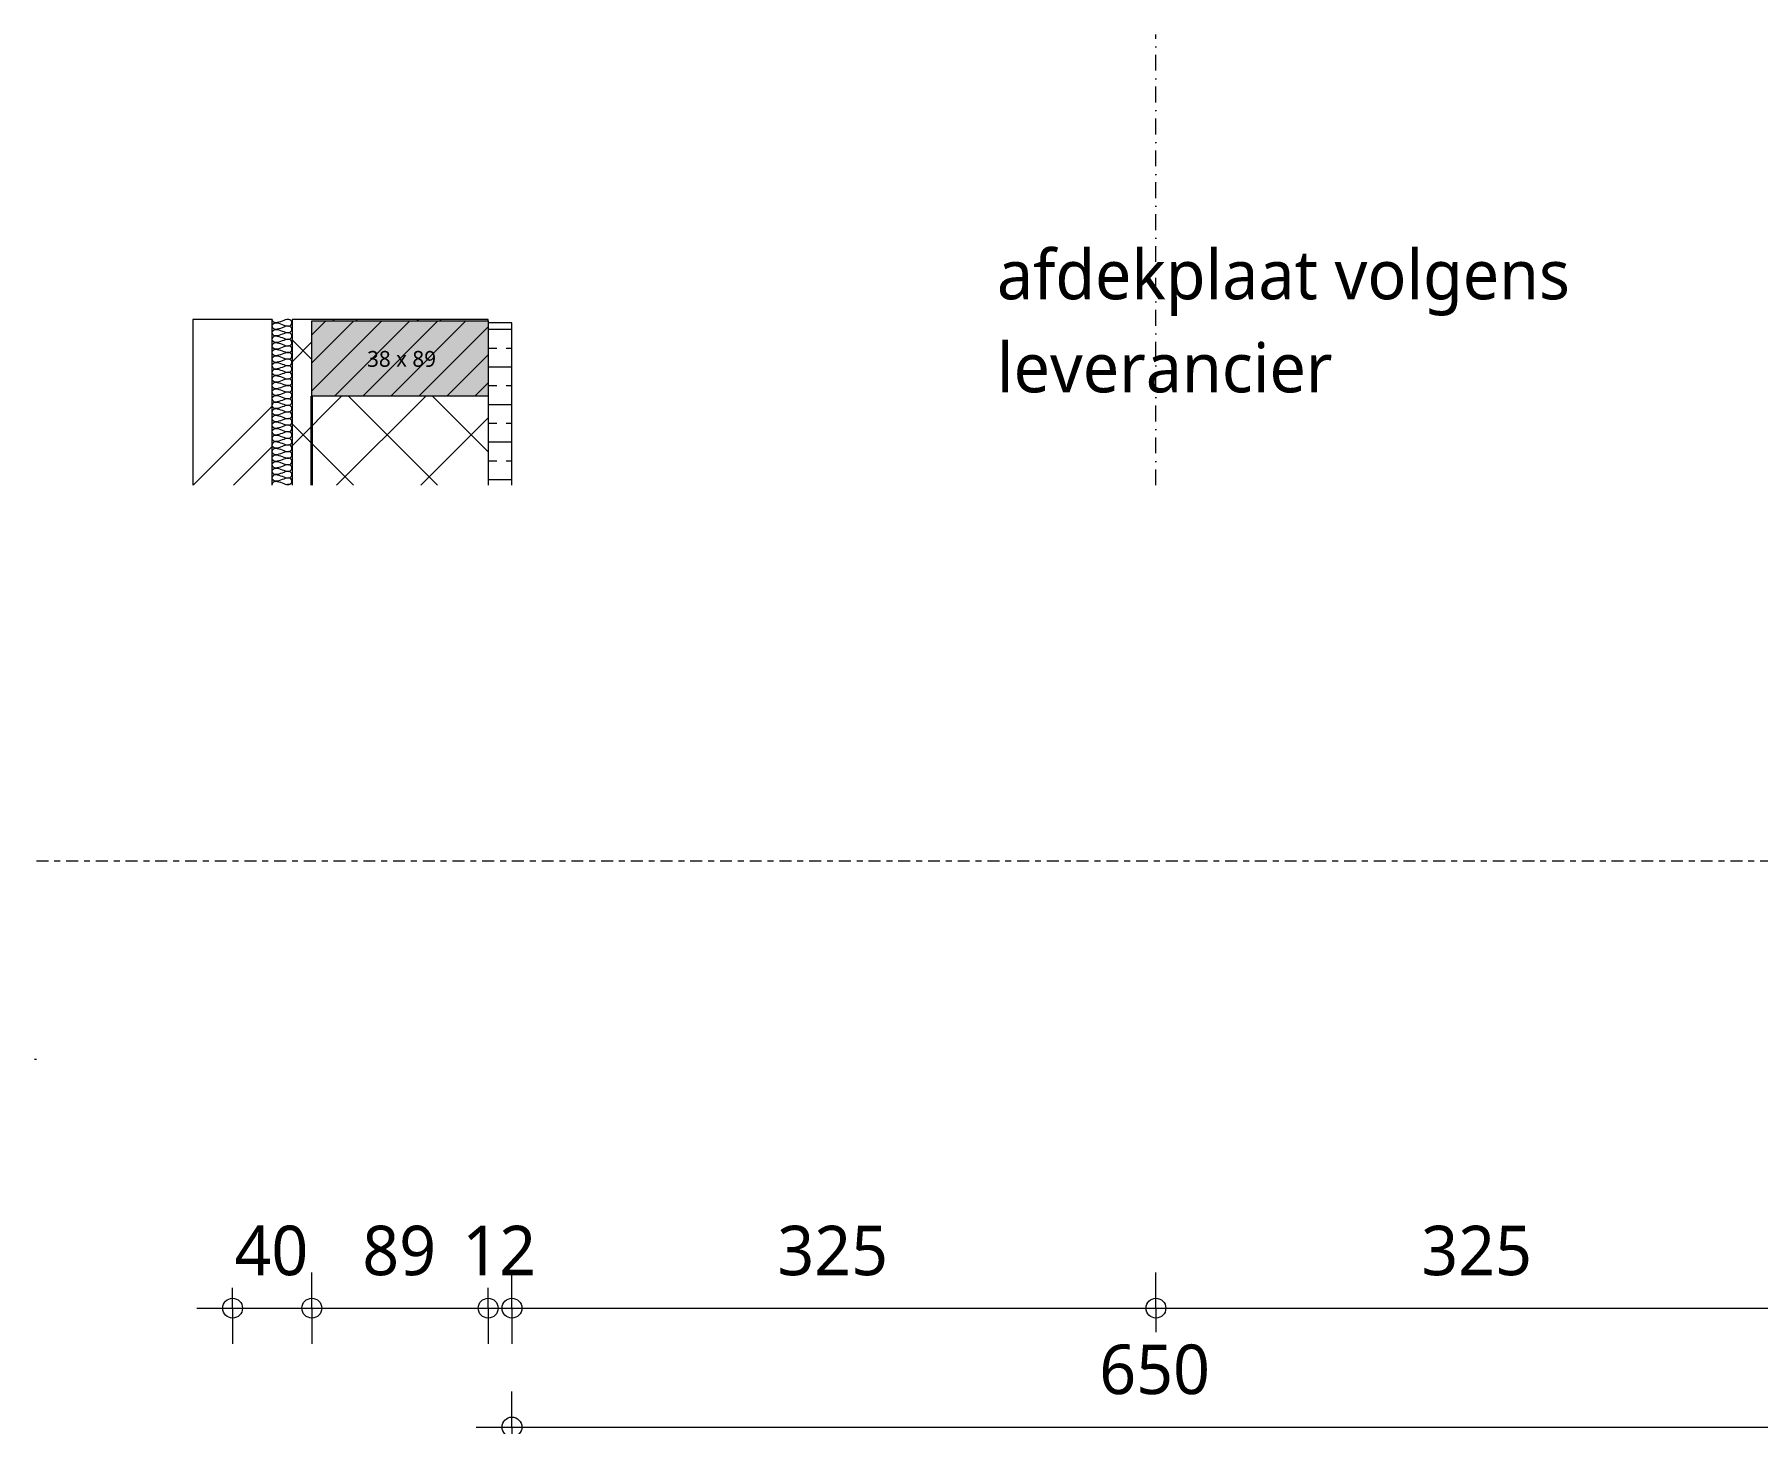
# Model space of a CAD drawing. Header units: millimetres. Extents: x 1789 to 13769, y 2055 to 27197.
# Drawn here: x 3259 to 4128, y 14647 to 15348 of the extents above; entities that cross this region are included whole.
import ezdxf

# ---------------------------------------------------------------- set-up
doc = ezdxf.new("R2010")
doc.units = ezdxf.units.MM
doc.linetypes.add('MV_center', pattern=[15, 6, -3, 3, -3])
doc.linetypes.add('MV_stramien', pattern=[16, 8, -4, 0, -4])
for name, color, linetype, lineweight in [('A-ANNO-DIMS', 211, 'Continuous', 13), ('A-ANNO-DIMS-10', 211, 'Continuous', 13), ('A-ANNO-NOTE', 131, 'Continuous', 18), ('A-DETL', 90, 'Continuous', 13), ('A-DETL-GENF', 92, 'Continuous', 18), ('A-DETL-MEDM', 33, 'Continuous', 18), ('G-ANNO-TEXT', 231, 'Continuous', 13)]:
    doc.layers.add(name, color=color, linetype=linetype, lineweight=lineweight)
doc.styles.add('Segoe UI', font='segoeui.ttf', dxfattribs={"height": 8})
doc.styles.add('Segoe UI_2', font='segoeui.ttf', dxfattribs={"height": 25})
doc.dimstyles.new('2_5_mm_1', dxfattribs={"dimscale": 304.8, "dimtxt": 26.184099, "dimasz": 0.032808, "dimexe": 0.059055, "dimexo": 0.0625, "dimgap": 0.029528, "dimtad": 1, "dimdec": 0, "dimzin": 0, "dimdsep": 46, "dimtxsty": 'Segoe UI_2', "dimblk1": 'DOTBLANK', "dimblk2": 'DOTBLANK', "dimsah": 1, "dimcen": 0.09, "dimdle": 0.059055, "dimazin": 0, "dimtfac": 1, "dimtdec": 4, "dimtix": 1, "dimtmove": 0, "dimatfit": 3, "dimfxl": 0.059055, "dimfxlon": 1, "dimtvp": 1, "dimtfill": 1, "dimtolj": 1, "dimtzin": 0, "dimarcsym": 2})

# ---------------------------------------------------------------- blocks, each defined once
blk = doc.blocks.new('00 hout_rechthoekig_sls - SLS 38x89-V31-Details Restauratie 1-10')
at = {"layer": 'A-DETL-GENF', "lineweight": 13}
blk.add_hatch(color=256, dxfattribs=at).paths.add_polyline_path([(89, -38), (89, 0), (0, 0), (0, -38)])
at = {"layer": 'A-DETL-MEDM', "lineweight": 13}
h = blk.add_hatch(dxfattribs=at)
h.set_pattern_fill('FP_69', color=256, style=0, pattern_type=2)
h.set_pattern_definition([(45, (-3398.595, -15203.753), (-7.071068, 7.071068), [])])
h.paths.add_polyline_path([(89, -38), (89, 0), (0, 0), (0, -38)])
at = {"layer": 'A-DETL-MEDM'}
for p, q in [((0, 0), (89, 0)), ((0, -38), (0, 0)), ((89, 0), (89, -38)), ((89, 0), (89, -38)), ((89, 0), (89, -38)), ((89, -38), (0, -38)), ((89, -38), (0, -38))]:
    blk.add_line(p, q, dxfattribs=at)
blk = doc.blocks.new('NLRS_00_DI_maskeer - Type 1-4234673-Details Restauratie 1-10')
at = {"layer": 'A-DETL-GENF', "linetype": 'MV_center'}
blk.add_line((-100, 0), (-99, 0), dxfattribs=at)
blk = doc.blocks.new('NLRS_00_DI_maskeer - Type 1-4234674-Details Restauratie 1-10')
at = {"layer": 'A-DETL-GENF', "linetype": 'MV_center'}
blk.add_line((1031, 0), (-100, 0), dxfattribs=at)
blk = doc.blocks.new('DIMBLOCK201-Details Restauratie 1-10')
at = {"layer": 'A-ANNO-DIMS-10'}
for p, q in [((3358.6, 14705.4), (3358.6, 14723.4)), ((3398.6, 14705.4), (3398.6, 14723.4)), ((3340.6, 14705.4), (3398.6, 14705.4)), ((3358.6, 14705.4), (3358.6, 14687.4)), ((3398.6, 14705.4), (3398.6, 14687.4))]:
    blk.add_line(p, q, dxfattribs=at)
for centre in [(3358.6, 14705.4), (3398.6, 14705.4)]:
    blk.add_circle(centre, 5, dxfattribs=at)
at = {"layer": 'A-ANNO-DIMS-10', "color": 0, "insert": (3359.55, 14747.02), "char_height": 25, "width": 45.7032, "attachment_point": 1, "line_spacing_factor": 1.142579, "style": 'Segoe UI_2', "bg_fill": 3, "box_fill_scale": 1.25, "bg_fill_color": 9, "bg_fill_true_color": 13158600, "bg_fill_transparency": 0}
blk.add_mtext('40', dxfattribs=at)
blk = doc.blocks.new('_DotBlank')
at = {"color": 0, "linetype": 'ByBlock', "lineweight": -2}
blk.add_line((-0.5, 0), (-1, 0), dxfattribs=at)
blk.add_circle((0, 0), 0.5, dxfattribs=at)
blk = doc.blocks.new('DIMBLOCK202-Details Restauratie 1-10')
at = {"layer": 'A-ANNO-DIMS-10'}
for p, q in [((3398.6, 14705.4), (3398.6, 14723.4)), ((3487.6, 14705.4), (3487.6, 14723.4)), ((3398.6, 14705.4), (3487.6, 14705.4)), ((3398.6, 14705.4), (3398.6, 14687.4)), ((3487.6, 14705.4), (3487.6, 14687.4))]:
    blk.add_line(p, q, dxfattribs=at)
for centre in [(3398.6, 14705.4), (3487.6, 14705.4)]:
    blk.add_circle(centre, 5, dxfattribs=at)
at = {"layer": 'A-ANNO-DIMS-10', "color": 0, "insert": (3424.05, 14747.02), "char_height": 25, "width": 45.7032, "attachment_point": 1, "line_spacing_factor": 1.142579, "style": 'Segoe UI_2', "bg_fill": 3, "box_fill_scale": 1.25, "bg_fill_color": 9, "bg_fill_true_color": 13158600, "bg_fill_transparency": 0}
blk.add_mtext('89', dxfattribs=at)
blk = doc.blocks.new('DIMBLOCK203-Details Restauratie 1-10')
at = {"layer": 'A-ANNO-DIMS-10'}
for p, q in [((3487.6, 14705.4), (3487.6, 14723.4)), ((3499.6, 14705.4), (3499.6, 14723.4)), ((3487.6, 14705.4), (3499.6, 14705.4)), ((3487.6, 14705.4), (3487.6, 14687.4)), ((3499.6, 14705.4), (3499.6, 14687.4))]:
    blk.add_line(p, q, dxfattribs=at)
for centre in [(3487.6, 14705.4), (3499.6, 14705.4)]:
    blk.add_circle(centre, 5, dxfattribs=at)
at = {"layer": 'A-ANNO-DIMS-10', "color": 0, "insert": (3474.55, 14747.02), "char_height": 25, "width": 45.7032, "attachment_point": 1, "line_spacing_factor": 1.142579, "style": 'Segoe UI_2', "bg_fill": 3, "box_fill_scale": 1.25, "bg_fill_color": 9, "bg_fill_true_color": 13158600, "bg_fill_transparency": 0}
blk.add_mtext('12', dxfattribs=at)
blk = doc.blocks.new('DIMBLOCK204-Details Restauratie 1-10')
at = {"layer": 'A-ANNO-DIMS-10'}
for p, q in [((3499.6, 14705.4), (3499.6, 14723.4)), ((3824.6, 14705.4), (3824.6, 14723.4)), ((3499.6, 14705.4), (3824.6, 14705.4)), ((3499.6, 14705.4), (3499.6, 14687.4)), ((3824.6, 14705.4), (3824.6, 14687.4))]:
    blk.add_line(p, q, dxfattribs=at)
for centre in [(3499.6, 14705.4), (3824.6, 14705.4)]:
    blk.add_circle(centre, 5, dxfattribs=at)
at = {"layer": 'A-ANNO-DIMS-10', "color": 0, "insert": (3633.53, 14747.02), "char_height": 25, "width": 68.5547, "attachment_point": 1, "line_spacing_factor": 1.142579, "style": 'Segoe UI_2', "bg_fill": 3, "box_fill_scale": 1.25, "bg_fill_color": 9, "bg_fill_true_color": 13158600, "bg_fill_transparency": 0}
blk.add_mtext('325', dxfattribs=at)
blk = doc.blocks.new('DIMBLOCK205-Details Restauratie 1-10')
at = {"layer": 'A-ANNO-DIMS-10'}
for p, q in [((3824.6, 14705.4), (3824.6, 14723.4)), ((4149.6, 14705.4), (4149.6, 14723.4)), ((3824.6, 14705.4), (4149.6, 14705.4)), ((3824.6, 14705.4), (3824.6, 14687.4)), ((4149.6, 14705.4), (4149.6, 14687.4))]:
    blk.add_line(p, q, dxfattribs=at)
for centre in [(3824.6, 14705.4), (4149.6, 14705.4)]:
    blk.add_circle(centre, 5, dxfattribs=at)
at = {"layer": 'A-ANNO-DIMS-10', "color": 0, "insert": (3958.53, 14747.02), "char_height": 25, "width": 68.5547, "attachment_point": 1, "line_spacing_factor": 1.142579, "style": 'Segoe UI_2', "bg_fill": 3, "box_fill_scale": 1.25, "bg_fill_color": 9, "bg_fill_true_color": 13158600, "bg_fill_transparency": 0}
blk.add_mtext('325', dxfattribs=at)
blk = doc.blocks.new('DIMBLOCK209-Details Restauratie 1-10')
at = {"layer": 'A-ANNO-DIMS-10'}
for p, q in [((3499.6, 14645.4), (3499.6, 14663.4)), ((4149.6, 14645.4), (4149.6, 14663.4)), ((3481.6, 14645.4), (4167.6, 14645.4)), ((3499.6, 14645.4), (3499.6, 14627.4)), ((4149.6, 14645.4), (4149.6, 14627.4))]:
    blk.add_line(p, q, dxfattribs=at)
for centre in [(3499.6, 14645.4), (4149.6, 14645.4)]:
    blk.add_circle(centre, 5, dxfattribs=at)
at = {"layer": 'A-ANNO-DIMS-10', "color": 0, "insert": (3796.03, 14687.02), "char_height": 25, "width": 68.5547, "attachment_point": 1, "line_spacing_factor": 1.142579, "style": 'Segoe UI_2', "bg_fill": 3, "box_fill_scale": 1.25, "bg_fill_color": 9, "bg_fill_true_color": 13158600, "bg_fill_transparency": 0}
blk.add_mtext('650', dxfattribs=at)

msp = doc.modelspace()

# ---------------------------------------------------------------- hatches: boundary and pattern name
at = {"layer": 'A-DETL-GENF', "lineweight": 13}
h = msp.add_hatch(dxfattribs=at)
h.set_pattern_fill('FP_25', color=253, style=0, pattern_type=2)
h.set_pattern_definition([(45, (0, 0), (-71.84205, 71.84205), []), (45, (20.32, 0), (-71.84205, 71.84205), [])])
h.paths.add_polyline_path([(3378.56, 15120.8), (3378.56, 15204.46), (3338.6, 15204.46), (3338.6, 15120.8)])
h = msp.add_hatch(dxfattribs=at)
h.set_pattern_fill('FP_4', color=251, style=0, pattern_type=2)
h.set_pattern_definition([(45, (0, 0), (-21.213203, 21.213203), []), (135, (0, 0), (-21.213203, -21.213203), [])])
h.paths.add_polyline_path([(3398.6, 14348.73), (3487.6, 14348.73), (3487.6, 14641.42), (3388.6, 14641.42), (3388.6, 14624.46), (3398.6, 14624.46), (3398.6, 14614.46), (3388.6, 14614.46), (3388.6, 14564.46), (3398.6, 14564.46), (3398.6, 14554.46), (3388.6, 14554.46), (3388.6, 14504.46), (3398.6, 14504.46), (3398.6, 14494.46), (3388.6, 14494.46), (3388.6, 14444.46), (3398.6, 14444.46), (3398.6, 14434.46), (3388.6, 14434.46), (3388.6, 14384.46), (3398.6, 14384.46), (3398.6, 14374.46), (3388.6, 14374.46), (3388.6, 14348.73)])
h.paths.add_polyline_path([(3398.6, 15120.8), (3487.6, 15120.8), (3487.6, 15165.75), (3398.6, 15165.75), (3398.6, 15203.75), (3487.6, 15203.75), (3487.6, 15204.46), (3388.6, 15204.46), (3388.6, 15120.8), (3396.96, 15120.8)])
h = msp.add_hatch(dxfattribs=at)
h.set_pattern_fill('FP_39', color=250, style=0, pattern_type=2)
h.set_pattern_definition([(0, (0, 0), (0, 18.952), []), (0, (0, 9.476), (0, 18.952), [9.476, -4.738])])
h.paths.add_polyline_path([(3487.6, 14079.88), (3499.6, 14079.88), (3499.6, 14641.42), (3487.6, 14641.42), (3487.6, 14273.67)])
h.paths.add_polyline_path([(3487.6, 15120.8), (3499.6, 15120.8), (3499.6, 15202.82), (3487.6, 15202.82), (3487.6, 15143.64)])

# ---------------------------------------------------------------- linework, layer by layer
at = {"layer": 'A-DETL', "linetype": 'MV_stramien', "lineweight": 18}
msp.add_line((3824.6, 15120.8), (3824.6, 15348.33), dxfattribs=at)
at = {"layer": 'A-DETL'}
for p, q in [((3378.56, 15204.46), (3338.6, 15204.46)), ((3338.6, 15204.46), (3338.6, 15120.8)), ((3378.56, 15120.8), (3378.56, 15204.46)), ((3388.6, 15204.46), (3388.6, 15120.8)), ((3487.6, 15203.75), (3487.6, 15204.46))]:
    msp.add_line(p, q, dxfattribs=at)
at = {"layer": 'A-DETL', "lineweight": 18}
for p, q in [((3487.6, 15204.46), (3388.6, 15204.46)), ((3499.6, 15202.82), (3487.6, 15202.82)), ((3499.6, 15120.8), (3499.6, 15202.82)), ((3487.6, 15165.75), (3487.6, 15120.8))]:
    msp.add_line(p, q, dxfattribs=at)
at = {"layer": 'A-DETL', "lineweight": 35}
msp.add_line((3398.6, 15120.8), (3398.6, 15165.75), dxfattribs=at)
at = {"layer": 'A-DETL', "lineweight": 18}
for points in [[(3380.23, 15202.8), (3379.44, 15202.8), (3378.56, 15203.68), (3378.56, 15204.46)], [(3380.23, 15199.46), (3379.44, 15199.46), (3377.68, 15201.13), (3379.44, 15202.8), (3380.23, 15202.8)], [(3386.9, 15204.46), (3384.6, 15204.46), (3382.52, 15202.8), (3380.23, 15202.8)], [(3380.23, 15202.8), (3382.52, 15202.8), (3384.6, 15201.13), (3386.9, 15201.13)], [(3386.9, 15201.13), (3387.68, 15201.13), (3389.44, 15202.8), (3387.68, 15204.46), (3386.9, 15204.46)], [(3380.23, 15196.13), (3379.44, 15196.13), (3377.68, 15197.8), (3379.44, 15199.46), (3380.23, 15199.46)], [(3380.23, 15192.8), (3379.44, 15192.8), (3377.68, 15194.46), (3379.44, 15196.13), (3380.23, 15196.13)], [(3386.9, 15201.13), (3384.6, 15201.13), (3382.52, 15199.46), (3380.23, 15199.46)], [(3380.23, 15199.46), (3382.52, 15199.46), (3384.6, 15197.8), (3386.9, 15197.8)], [(3386.9, 15197.8), (3384.6, 15197.8), (3382.52, 15196.13), (3380.23, 15196.13)], [(3380.23, 15196.13), (3382.52, 15196.13), (3384.6, 15194.46), (3386.9, 15194.46)], [(3386.9, 15194.46), (3384.6, 15194.46), (3382.52, 15192.8), (3380.23, 15192.8)], [(3386.9, 15197.8), (3387.68, 15197.8), (3389.44, 15199.46), (3387.68, 15201.13), (3386.9, 15201.13)], [(3386.9, 15194.46), (3387.68, 15194.46), (3389.44, 15196.13), (3387.68, 15197.8), (3386.9, 15197.8)], [(3386.9, 15191.13), (3387.68, 15191.13), (3389.44, 15192.8), (3387.68, 15194.46), (3386.9, 15194.46)], [(3380.23, 15189.46), (3379.44, 15189.46), (3377.68, 15191.13), (3379.44, 15192.8), (3380.23, 15192.8)], [(3380.23, 15186.13), (3379.44, 15186.13), (3377.68, 15187.8), (3379.44, 15189.46), (3380.23, 15189.46)], [(3380.23, 15182.8), (3379.44, 15182.8), (3377.68, 15184.46), (3379.44, 15186.13), (3380.23, 15186.13)], [(3380.23, 15192.8), (3382.52, 15192.8), (3384.6, 15191.13), (3386.9, 15191.13)], [(3386.9, 15191.13), (3384.6, 15191.13), (3382.52, 15189.46), (3380.23, 15189.46)], [(3380.23, 15189.46), (3382.52, 15189.46), (3384.6, 15187.8), (3386.9, 15187.8)], [(3386.9, 15187.8), (3384.6, 15187.8), (3382.52, 15186.13), (3380.23, 15186.13)], [(3380.23, 15186.13), (3382.52, 15186.13), (3384.6, 15184.46), (3386.9, 15184.46)], [(3386.9, 15184.46), (3384.6, 15184.46), (3382.52, 15182.8), (3380.23, 15182.8)], [(3386.9, 15187.8), (3387.68, 15187.8), (3389.44, 15189.46), (3387.68, 15191.13), (3386.9, 15191.13)], [(3386.9, 15184.46), (3387.68, 15184.46), (3389.44, 15186.13), (3387.68, 15187.8), (3386.9, 15187.8)], [(3386.9, 15181.13), (3387.68, 15181.13), (3389.44, 15182.8), (3387.68, 15184.46), (3386.9, 15184.46)], [(3380.23, 15179.46), (3379.44, 15179.46), (3377.68, 15181.13), (3379.44, 15182.8), (3380.23, 15182.8)], [(3380.23, 15176.13), (3379.44, 15176.13), (3377.68, 15177.8), (3379.44, 15179.46), (3380.23, 15179.46)], [(3380.23, 15172.8), (3379.44, 15172.8), (3377.68, 15174.46), (3379.44, 15176.13), (3380.23, 15176.13)], [(3380.23, 15182.8), (3382.52, 15182.8), (3384.6, 15181.13), (3386.9, 15181.13)], [(3386.9, 15181.13), (3384.6, 15181.13), (3382.52, 15179.46), (3380.23, 15179.46)], [(3380.23, 15179.46), (3382.52, 15179.46), (3384.6, 15177.8), (3386.9, 15177.8)], [(3386.9, 15177.8), (3384.6, 15177.8), (3382.52, 15176.13), (3380.23, 15176.13)], [(3380.23, 15176.13), (3382.52, 15176.13), (3384.6, 15174.46), (3386.9, 15174.46)], [(3386.9, 15177.8), (3387.68, 15177.8), (3389.44, 15179.46), (3387.68, 15181.13), (3386.9, 15181.13)], [(3386.9, 15174.46), (3387.68, 15174.46), (3389.44, 15176.13), (3387.68, 15177.8), (3386.9, 15177.8)], [(3380.23, 15169.46), (3379.44, 15169.46), (3377.68, 15171.13), (3379.44, 15172.8), (3380.23, 15172.8)], [(3380.23, 15166.13), (3379.44, 15166.13), (3377.68, 15167.8), (3379.44, 15169.46), (3380.23, 15169.46)], [(3386.9, 15174.46), (3384.6, 15174.46), (3382.52, 15172.8), (3380.23, 15172.8)], [(3380.23, 15172.8), (3382.52, 15172.8), (3384.6, 15171.13), (3386.9, 15171.13)], [(3386.9, 15171.13), (3384.6, 15171.13), (3382.52, 15169.46), (3380.23, 15169.46)], [(3380.23, 15169.46), (3382.52, 15169.46), (3384.6, 15167.8), (3386.9, 15167.8)], [(3386.9, 15167.8), (3384.6, 15167.8), (3382.52, 15166.13), (3380.23, 15166.13)], [(3386.9, 15171.13), (3387.68, 15171.13), (3389.44, 15172.8), (3387.68, 15174.46), (3386.9, 15174.46)], [(3386.9, 15167.8), (3387.68, 15167.8), (3389.44, 15169.46), (3387.68, 15171.13), (3386.9, 15171.13)], [(3386.9, 15164.46), (3387.68, 15164.46), (3389.44, 15166.13), (3387.68, 15167.8), (3386.9, 15167.8)], [(3380.23, 15162.8), (3379.44, 15162.8), (3377.68, 15164.46), (3379.44, 15166.13), (3380.23, 15166.13)], [(3380.23, 15159.46), (3379.44, 15159.46), (3377.68, 15161.13), (3379.44, 15162.8), (3380.23, 15162.8)], [(3380.23, 15156.13), (3379.44, 15156.13), (3377.68, 15157.8), (3379.44, 15159.46), (3380.23, 15159.46)], [(3380.23, 15166.13), (3382.52, 15166.13), (3384.6, 15164.46), (3386.9, 15164.46)], [(3386.9, 15164.46), (3384.6, 15164.46), (3382.52, 15162.8), (3380.23, 15162.8)], [(3380.23, 15162.8), (3382.52, 15162.8), (3384.6, 15161.13), (3386.9, 15161.13)], [(3386.9, 15161.13), (3384.6, 15161.13), (3382.52, 15159.46), (3380.23, 15159.46)], [(3380.23, 15159.46), (3382.52, 15159.46), (3384.6, 15157.8), (3386.9, 15157.8)], [(3386.9, 15161.13), (3387.68, 15161.13), (3389.44, 15162.8), (3387.68, 15164.46), (3386.9, 15164.46)], [(3386.9, 15157.8), (3387.68, 15157.8), (3389.44, 15159.46), (3387.68, 15161.13), (3386.9, 15161.13)], [(3380.23, 15152.8), (3379.44, 15152.8), (3377.68, 15154.46), (3379.44, 15156.13), (3380.23, 15156.13)], [(3380.23, 15149.46), (3379.44, 15149.46), (3377.68, 15151.13), (3379.44, 15152.8), (3380.23, 15152.8)], [(3380.23, 15146.13), (3379.44, 15146.13), (3377.68, 15147.8), (3379.44, 15149.46), (3380.23, 15149.46)], [(3386.9, 15157.8), (3384.6, 15157.8), (3382.52, 15156.13), (3380.23, 15156.13)], [(3380.23, 15156.13), (3382.52, 15156.13), (3384.6, 15154.46), (3386.9, 15154.46)], [(3386.9, 15154.46), (3384.6, 15154.46), (3382.52, 15152.8), (3380.23, 15152.8)], [(3380.23, 15152.8), (3382.52, 15152.8), (3384.6, 15151.13), (3386.9, 15151.13)], [(3386.9, 15151.13), (3384.6, 15151.13), (3382.52, 15149.46), (3380.23, 15149.46)], [(3380.23, 15149.46), (3382.52, 15149.46), (3384.6, 15147.8), (3386.9, 15147.8)], [(3386.9, 15154.46), (3387.68, 15154.46), (3389.44, 15156.13), (3387.68, 15157.8), (3386.9, 15157.8)], [(3386.9, 15151.13), (3387.68, 15151.13), (3389.44, 15152.8), (3387.68, 15154.46), (3386.9, 15154.46)], [(3386.9, 15147.8), (3387.68, 15147.8), (3389.44, 15149.46), (3387.68, 15151.13), (3386.9, 15151.13)], [(3380.23, 15142.8), (3379.44, 15142.8), (3377.68, 15144.46), (3379.44, 15146.13), (3380.23, 15146.13)], [(3380.23, 15139.46), (3379.44, 15139.46), (3377.68, 15141.13), (3379.44, 15142.8), (3380.23, 15142.8)], [(3386.9, 15147.8), (3384.6, 15147.8), (3382.52, 15146.13), (3380.23, 15146.13)], [(3380.23, 15146.13), (3382.52, 15146.13), (3384.6, 15144.46), (3386.9, 15144.46)], [(3386.9, 15144.46), (3384.6, 15144.46), (3382.52, 15142.8), (3380.23, 15142.8)], [(3380.23, 15142.8), (3382.52, 15142.8), (3384.6, 15141.13), (3386.9, 15141.13)], [(3386.9, 15141.13), (3384.6, 15141.13), (3382.52, 15139.46), (3380.23, 15139.46)], [(3386.9, 15144.46), (3387.68, 15144.46), (3389.44, 15146.13), (3387.68, 15147.8), (3386.9, 15147.8)], [(3386.9, 15141.13), (3387.68, 15141.13), (3389.44, 15142.8), (3387.68, 15144.46), (3386.9, 15144.46)], [(3386.9, 15137.8), (3387.68, 15137.8), (3389.44, 15139.46), (3387.68, 15141.13), (3386.9, 15141.13)], [(3380.23, 15136.13), (3379.44, 15136.13), (3377.68, 15137.8), (3379.44, 15139.46), (3380.23, 15139.46)], [(3380.23, 15132.8), (3379.44, 15132.8), (3377.68, 15134.46), (3379.44, 15136.13), (3380.23, 15136.13)], [(3380.23, 15129.46), (3379.44, 15129.46), (3377.68, 15131.13), (3379.44, 15132.8), (3380.23, 15132.8)], [(3380.23, 15139.46), (3382.52, 15139.46), (3384.6, 15137.8), (3386.9, 15137.8)], [(3386.9, 15137.8), (3384.6, 15137.8), (3382.52, 15136.13), (3380.23, 15136.13)], [(3380.23, 15136.13), (3382.52, 15136.13), (3384.6, 15134.46), (3386.9, 15134.46)], [(3386.9, 15134.46), (3384.6, 15134.46), (3382.52, 15132.8), (3380.23, 15132.8)], [(3380.23, 15132.8), (3382.52, 15132.8), (3384.6, 15131.13), (3386.9, 15131.13)], [(3386.9, 15134.46), (3387.68, 15134.46), (3389.44, 15136.13), (3387.68, 15137.8), (3386.9, 15137.8)], [(3386.9, 15131.13), (3387.68, 15131.13), (3389.44, 15132.8), (3387.68, 15134.46), (3386.9, 15134.46)], [(3380.23, 15126.13), (3379.44, 15126.13), (3377.68, 15127.8), (3379.44, 15129.46), (3380.23, 15129.46)], [(3380.23, 15122.8), (3379.44, 15122.8), (3377.68, 15124.46), (3379.44, 15126.13), (3380.23, 15126.13)], [(3386.9, 15131.13), (3384.6, 15131.13), (3382.52, 15129.46), (3380.23, 15129.46)], [(3380.23, 15129.46), (3382.52, 15129.46), (3384.6, 15127.8), (3386.9, 15127.8)], [(3386.9, 15127.8), (3384.6, 15127.8), (3382.52, 15126.13), (3380.23, 15126.13)], [(3380.23, 15126.13), (3382.52, 15126.13), (3384.6, 15124.46), (3386.9, 15124.46)], [(3386.9, 15124.46), (3384.6, 15124.46), (3382.52, 15122.8), (3380.23, 15122.8)], [(3386.9, 15127.8), (3387.68, 15127.8), (3389.44, 15129.46), (3387.68, 15131.13), (3386.9, 15131.13)], [(3386.9, 15124.46), (3387.68, 15124.46), (3389.44, 15126.13), (3387.68, 15127.8), (3386.9, 15127.8)], [(3386.9, 15121.13), (3387.68, 15121.13), (3389.44, 15122.8), (3387.68, 15124.46), (3386.9, 15124.46)], [(3380.23, 15122.8), (3382.52, 15122.8), (3384.6, 15121.13), (3386.9, 15121.13)], [(3386.9, 15121.13), (3386.44, 15121.13), (3386, 15121.06), (3385.56, 15120.96)], [(3387.5, 15120.98), (3387.3, 15121.08), (3387.09, 15121.13), (3386.9, 15121.13)]]:
    msp.add_open_spline(points, degree=3, dxfattribs=at)
msp.add_open_spline([(3378.61, 15120.79), (3378.58, 15120.9), (3378.44, 15121.85), (3379.44, 15122.8), (3380.23, 15122.8)], degree=3, knots=[1.221111, 1.221111, 1.221111, 1.221111, 1.414214, 2.828427, 2.828427, 2.828427, 2.828427], dxfattribs=at)

# ---------------------------------------------------------------- block references
at = {"layer": 'A-DETL-GENF', "linetype": 'MV_center'}
for name, p in [('NLRS_00_DI_maskeer - Type 1-4234674-Details Restauratie 1-10', (3359.6, 14931.11)), ('NLRS_00_DI_maskeer - Type 1-4234673-Details Restauratie 1-10', (3358.6, 14831.11))]:
    msp.add_blockref(name, p, dxfattribs=at)
at = {"layer": 'A-DETL-MEDM', "lineweight": 13}
msp.add_blockref('00 hout_rechthoekig_sls - SLS 38x89-V31-Details Restauratie 1-10', (3398.6, 15203.75), dxfattribs=at)

# ---------------------------------------------------------------- texts
at = {"layer": 'A-ANNO-NOTE', "lineweight": 13, "insert": (3426.48, 15188.57), "char_height": 8, "width": 47.2996, "attachment_point": 1, "style": 'Segoe UI'}
msp.add_mtext('38 x 89', dxfattribs=at)
at = {"layer": 'G-ANNO-TEXT', "color": 39, "char_height": 25, "attachment_point": 1, "style": 'Segoe UI_2'}
for s, insert, width in [('afdekplaat volgens ', (3744.37, 15239.64), 364.7678), ('leverancier', (3744.37, 15192.67), 202.0252)]:
    msp.add_mtext(s, dxfattribs=dict(at, insert=insert, width=width))

# ---------------------------------------------------------------- next in the draw order: dimensions: what is measured, and where the dimension line sits
at = {"layer": 'A-ANNO-DIMS'}
dim = msp.add_linear_dim(base=(3398.6, 14705.4), p1=(3358.6, 14687.4), p2=(3398.6, 14723.4), dimstyle='2_5_mm_1', override={"dimpost": '<>', "dimfxl": 53.814496}, dxfattribs=at)
dim.commit()
dim.dimension.update_dxf_attribs({"geometry": 'DIMBLOCK201-Details Restauratie 1-10', "text_midpoint": (3378.6, 14727.33)})

# ---------------------------------------------------------------- next in the draw order: dimensions: what is measured, and where the dimension line sits
dim = msp.add_linear_dim(base=(3487.6, 14705.4), p1=(3398.6, 14723.4), p2=(3487.6, 14723.4), dimstyle='2_5_mm_1', override={"dimpost": '<>', "dimfxl": 89}, dxfattribs=at)
dim.commit()
dim.dimension.update_dxf_attribs({"geometry": 'DIMBLOCK202-Details Restauratie 1-10', "text_midpoint": (3443.1, 14727.33)})

# ---------------------------------------------------------------- next in the draw order: dimensions: what is measured, and where the dimension line sits
dim = msp.add_linear_dim(base=(3499.6, 14705.4), p1=(3487.6, 14723.4), p2=(3499.6, 14723.4), dimstyle='2_5_mm_1', override={"dimpost": '<>', "dimfxl": 12}, dxfattribs=at)
dim.commit()
dim.dimension.update_dxf_attribs({"geometry": 'DIMBLOCK203-Details Restauratie 1-10', "text_midpoint": (3493.6, 14727.18)})

# ---------------------------------------------------------------- next in the draw order: dimensions: what is measured, and where the dimension line sits
dim = msp.add_linear_dim(base=(3824.6, 14705.4), p1=(3499.6, 14723.4), p2=(3824.6, 14723.4), dimstyle='2_5_mm_1', override={"dimpost": '<>', "dimfxl": 325}, dxfattribs=at)
dim.commit()
dim.dimension.update_dxf_attribs({"geometry": 'DIMBLOCK204-Details Restauratie 1-10', "text_midpoint": (3662.1, 14727.33)})

# ---------------------------------------------------------------- next in the draw order: dimensions: what is measured, and where the dimension line sits
dim = msp.add_linear_dim(base=(4149.6, 14705.4), p1=(3824.6, 14723.4), p2=(4149.6, 14723.4), dimstyle='2_5_mm_1', override={"dimpost": '<>', "dimfxl": 325}, dxfattribs=at)
dim.commit()
dim.dimension.update_dxf_attribs({"geometry": 'DIMBLOCK205-Details Restauratie 1-10', "text_midpoint": (3987.1, 14727.33)})

# ---------------------------------------------------------------- next in the draw order: dimensions: what is measured, and where the dimension line sits
dim = msp.add_linear_dim(base=(4149.6, 14645.4), p1=(3499.6, 14663.4), p2=(4149.6, 14663.4), dimstyle='2_5_mm_1', override={"dimpost": '<>', "dimfxl": 650}, dxfattribs=at)
dim.commit()
dim.dimension.update_dxf_attribs({"geometry": 'DIMBLOCK209-Details Restauratie 1-10', "text_midpoint": (3824.6, 14667.33)})

doc.saveas('drawing.dxf')
